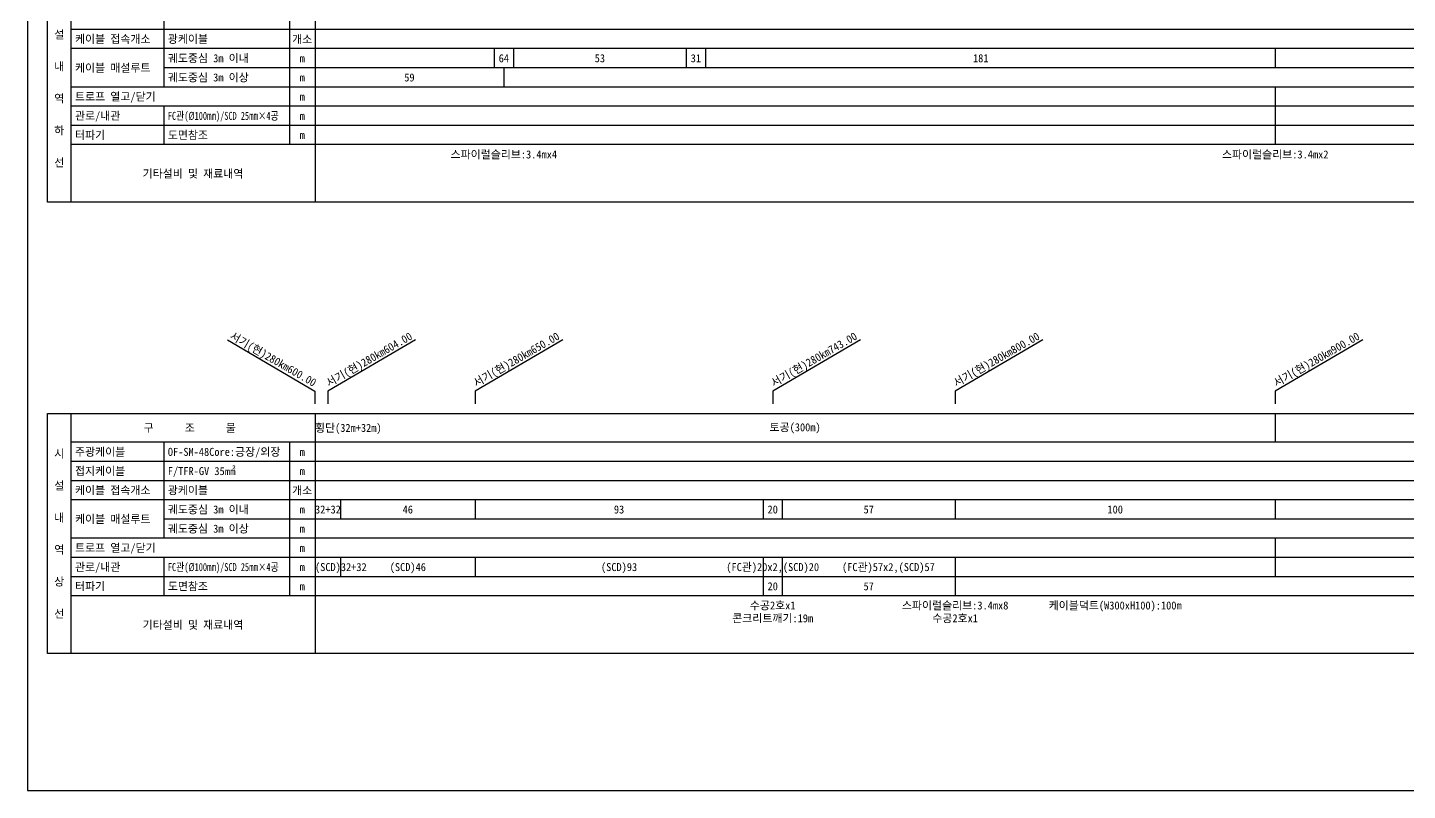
# Model space of a CAD drawing. Header units: millimetres. Extents: x 2406 to 3202, y 1103 to 1810.
# Drawn here: x 2405.9 to 2837, y 1103.1 to 1341.5 of the extents above; entities that cross this region are included whole.
import ezdxf
from ezdxf.enums import TextEntityAlignment as Align
from ezdxf.xclip import XClip

# ---------------------------------------------------------------- set-up
doc = ezdxf.new("R2010")
doc.units = ezdxf.units.MM
doc.header["$LTSCALE"] = 10
doc.header["$MEASUREMENT"] = 0
doc.header["$XCLIPFRAME"] = 2
for name, color, linetype in [('TT-TABL-LIN1', 4, 'Continuous'), ('TT-TABL-LIN2', 1, 'Continuous'), ('TT-TABL-TEX1', 6, 'Continuous'), ('TT-TABL-TEX2', 3, 'Continuous'), ('TZ-BASE', 253, 'Continuous'), ('TZ-LEAL', 1, 'Continuous'), ('TZ-LEAT', 3, 'Continuous')]:
    doc.layers.add(name, color=color, linetype=linetype)
doc.layers.add('TX-PAPR', color=2, linetype='Continuous', plot=False)
doc.styles.get("Standard").update_dxf_attribs({"font": 'GulimChe.ttf'})

# ---------------------------------------------------------------- blocks, each defined once
blk = doc.blocks.new('JD-222')
at = {"layer": 'TZ-BASE'}
for p, q in [((140.2, 15.71), (156.58, -112)), ((178.75, -67.95), (14.43, -112.55))]:
    blk.add_line(p, q, dxfattribs=at)
at = {"layer": 'TZ-BASE', "elevation": 51}
blk.add_lwpolyline([(130.64, -115.14), (138.02, -113.08), (152.11, -109.94), (168.08, -106.12)], dxfattribs=at)
at = {"layer": 'TZ-BASE'}
for points in [[(80.71, -121.18, 45.61), (81.17, -121.02, 45.61), (86.72, -119.73, 45.72), (92.19, -118.91, 45.74), (97.36, -118.17, 45.74), (101.58, -117.54, 45.85), (106.5, -117.06, 45.91), (110.68, -116.38, 46.15), (115.22, -115.25, 46.15), (167.59, -101.69, 46.38)], [(201.61, -104.44, 58.11), (189.8, -107.9, 58.04), (189.38, -108.03, 58.04)]]:
    blk.add_polyline3d(points, dxfattribs=at)
blk.add_text('고속상선 단선구간 종점 EC= 280km744.772', height=3, rotation=97.3083, dxfattribs=at).set_placement((160.26, -109.26))
blk = doc.blocks.new('JD-경부고속하선표_190503')
at = {"layer": 'TT-TABL-LIN1'}
blk.add_lwpolyline([(2, 114), (785.58, 114), (785.58, 39), (2, 39)], close=True, dxfattribs=at)
at = {"layer": 'TT-TABL-LIN2'}
for p, q in [((85.58, 114), (85.58, 39)), ((77.58, 105), (77.58, 57))]:
    blk.add_line(p, q, dxfattribs=at)
for points in [[(9.33, 114), (9.33, 39)], [(38.33, 105), (38.33, 75)], [(785.58, 93), (9.33, 93)], [(785.58, 87), (9.33, 87)], [(785.58, 81), (38.33, 81)], [(785.58, 75), (9.33, 75)], [(785.58, 69), (9.33, 69)], [(38.33, 69), (38.33, 57)], [(785.58, 63), (9.33, 63)], [(785.58, 57), (9.33, 57)]]:
    blk.add_lwpolyline(points, dxfattribs=at)
at = {"layer": 'TT-TABL-TEX1'}
for s, p in [('설', (5.66, 91.5)), ('내', (5.66, 81.5)), ('역', (5.66, 71.5)), ('하', (5.66, 61.5)), ('선', (5.66, 51.5))]:
    blk.add_text(s, height=2.5, rotation=0, dxfattribs=at).set_placement(p, align=Align.MIDDLE)
at = {"layer": 'TT-TABL-TEX2'}
for s, p in [('케이블 접속개소', (10.59, 90)), ('광케이블', (39.59, 90)), ('케이블 매설루트', (10.59, 81)), ('궤도중심 3m 이내', (39.59, 84)), ('궤도중심 3m 이상', (39.59, 78)), ('트로프 열고/닫기', (10.59, 72)), ('관로/내관', (10.59, 66)), ('터파기', (10.59, 60)), ('도면참조', (39.59, 60))]:
    blk.add_text(s, height=2.5, rotation=0, dxfattribs=at).set_placement(p, align=Align.MIDDLE_LEFT)
for s, p in [('개소', (81.58, 90)), ('m', (81.58, 84)), ('m', (81.58, 78)), ('m', (81.58, 72)), ('m', (81.58, 66)), ('m', (81.58, 60)), ('기타설비 및 재료내역', (47.45, 48))]:
    blk.add_text(s, height=2.5, rotation=0, dxfattribs=at).set_placement(p, align=Align.MIDDLE)
at = {"layer": 'TT-TABL-TEX2', "width": 0.8}
blk.add_text('FC관(Ø100㎜)/SCD 25㎜×4공', height=2.5, rotation=0, dxfattribs=at).set_placement((39.59, 66), align=Align.MIDDLE_LEFT)
blk = doc.blocks.new('JD-경부고속상선표_190503')
at = {"layer": 'TT-TABL-LIN1'}
blk.add_lwpolyline([(2, 114), (785.58, 114), (785.58, 39), (2, 39)], close=True, dxfattribs=at)
at = {"layer": 'TT-TABL-LIN2'}
for p, q in [((85.58, 114), (85.58, 39)), ((77.58, 105), (77.58, 57))]:
    blk.add_line(p, q, dxfattribs=at)
for points in [[(9.33, 114), (9.33, 39)], [(785.58, 105), (9.33, 105)], [(38.33, 105), (38.33, 75)], [(785.58, 99), (9.33, 99)], [(785.58, 93), (9.33, 93)], [(785.58, 87), (9.33, 87)], [(785.58, 81), (38.33, 81)], [(785.58, 75), (9.33, 75)], [(785.58, 69), (9.33, 69)], [(38.33, 69), (38.33, 57)], [(785.58, 63), (9.33, 63)], [(785.58, 57), (9.33, 57)]]:
    blk.add_lwpolyline(points, dxfattribs=at)
at = {"layer": 'TT-TABL-TEX1'}
for s, p in [('구      조      물', (46.45, 109.5)), ('시', (5.66, 101.5)), ('설', (5.66, 91.5)), ('내', (5.66, 81.5)), ('역', (5.66, 71.5)), ('상', (5.66, 61.5)), ('선', (5.66, 51.5))]:
    blk.add_text(s, height=2.5, rotation=0, dxfattribs=at).set_placement(p, align=Align.MIDDLE)
at = {"layer": 'TT-TABL-TEX2'}
for s, p in [('주광케이블', (10.59, 102)), ('OF-SM-48Core:긍장/외장', (39.59, 102)), ('접지케이블', (10.59, 96)), ('F/TFR-GV 35㎟', (39.59, 96)), ('케이블 접속개소', (10.59, 90)), ('광케이블', (39.59, 90)), ('케이블 매설루트', (10.59, 81)), ('궤도중심 3m 이내', (39.59, 84)), ('궤도중심 3m 이상', (39.59, 78)), ('트로프 열고/닫기', (10.59, 72)), ('관로/내관', (10.59, 66)), ('터파기', (10.59, 60)), ('도면참조', (39.59, 60))]:
    blk.add_text(s, height=2.5, rotation=0, dxfattribs=at).set_placement(p, align=Align.MIDDLE_LEFT)
for s, p in [('m', (81.58, 102)), ('m', (81.58, 96)), ('m', (81.58, 96)), ('개소', (81.58, 90)), ('m', (81.58, 84)), ('m', (81.58, 78)), ('m', (81.58, 72)), ('m', (81.58, 66)), ('m', (81.58, 60)), ('기타설비 및 재료내역', (47.45, 48))]:
    blk.add_text(s, height=2.5, rotation=0, dxfattribs=at).set_placement(p, align=Align.MIDDLE)
at = {"layer": 'TT-TABL-TEX2', "width": 0.8}
blk.add_text('FC관(Ø100㎜)/SCD 25㎜×4공', height=2.5, rotation=0, dxfattribs=at).set_placement((39.59, 66), align=Align.MIDDLE_LEFT)

msp = doc.modelspace()

# ---------------------------------------------------------------- linework, layer by layer
at = {"layer": 'TX-PAPR'}
msp.add_lwpolyline([(2405.89, 1103.05), (3201.89, 1103.05), (3201.89, 1619.05), (2405.89, 1619.05)], close=True, dxfattribs=at)
at = {"layer": 'TZ-LEAL'}
for points in [[(2551.68, 1334.87), (2551.68, 1328.87)], [(2557.68, 1334.87), (2557.68, 1328.87)], [(2611.68, 1334.87), (2611.68, 1328.87)], [(2617.68, 1334.87), (2617.68, 1328.87)], [(2795.68, 1334.87), (2795.68, 1328.87)], [(2554.68, 1328.87), (2554.68, 1322.87)], [(2795.68, 1322.87), (2795.68, 1316.87)], [(2795.68, 1316.87), (2795.68, 1310.87)], [(2795.68, 1310.87), (2795.68, 1304.87)], [(2468.3, 1243.87), (2495.68, 1227.85), (2495.68, 1223.85)], [(2527.07, 1243.87), (2499.68, 1227.85), (2499.68, 1223.85)], [(2573.07, 1243.87), (2545.68, 1227.85), (2545.68, 1223.85)], [(2666.07, 1243.87), (2638.68, 1227.85), (2638.68, 1223.85)], [(2723.07, 1243.87), (2695.68, 1227.85), (2695.68, 1223.85)], [(2823.07, 1243.87), (2795.68, 1227.85), (2795.68, 1223.85)], [(2795.68, 1220.85), (2795.68, 1211.85)], [(2503.68, 1193.85), (2503.68, 1187.85)], [(2545.68, 1193.85), (2545.68, 1187.85)], [(2635.68, 1193.85), (2635.68, 1187.85)], [(2641.68, 1193.85), (2641.68, 1187.85)], [(2695.68, 1193.85), (2695.68, 1187.85)], [(2795.68, 1193.85), (2795.68, 1187.85)], [(2795.68, 1181.85), (2795.68, 1175.85)], [(2503.68, 1175.85), (2503.68, 1169.85)], [(2545.68, 1175.85), (2545.68, 1169.85)], [(2635.68, 1175.85), (2635.68, 1169.85)], [(2641.68, 1175.85), (2641.68, 1169.85)], [(2695.68, 1175.85), (2695.68, 1169.85)], [(2795.68, 1175.85), (2795.68, 1169.85)], [(2635.68, 1169.85), (2635.68, 1163.85)], [(2641.68, 1169.85), (2641.68, 1163.85)], [(2695.68, 1169.85), (2695.68, 1163.85)]]:
    msp.add_lwpolyline(points, dxfattribs=at)

# ---------------------------------------------------------------- block references
at = {"layer": 'TT-TABL-LIN2'}
for name, p in [('JD-경부고속하선표_190503', (2410.11, 1247.87)), ('JD-경부고속상선표_190503', (2410.11, 1106.85))]:
    msp.add_blockref(name, p, dxfattribs=at)
at = {"layer": 'TZ-BASE'}
ref = msp.add_blockref('JD-222', (2456.44, 1448.12), dxfattribs=at)
XClip(ref).set_block_clipping_path([(8.9051011275, -69.4357209567), (-15.2658876471, 119.0326644973), (184.2449980922, 142.3416943764), (383.1604636192, 167.2458469078), (529.6003272401, 167.3541386802), (672.4431654395, 135.8893160824), (740.0938599939, 108.8227985653), (660.1282351947, -63.5301071477), (611.3286590552, -44.013482977), (509.4697626138, -21.5764315509), (405.0398606937, -21.4981905805), (207.0711708519, -46.2838070994)])

# ---------------------------------------------------------------- texts
at = {"layer": 'TT-TABL-TEX2'}
for s, p in [('64', (2554.68, 1331.87)), ('53', (2584.68, 1331.87)), ('31', (2614.68, 1331.87)), ('181', (2703.68, 1331.87)), ('59', (2525.18, 1325.87)), ('46', (2524.68, 1190.85)), ('93', (2590.68, 1190.85)), ('20', (2638.68, 1190.85)), ('57', (2668.68, 1190.85)), ('100', (2745.68, 1190.85)), ('(SCD)46', (2524.68, 1172.85)), ('(SCD)93', (2590.68, 1172.85)), ('(FC관)20x2,(SCD)20', (2638.68, 1172.85)), ('(FC관)57x2,(SCD)57', (2674.83, 1172.85)), ('20', (2638.68, 1166.85)), ('57', (2668.68, 1166.85)), ('수공2호x1', (2638.68, 1160.85)), ('스파이럴슬리브:3.4mx8', (2695.68, 1160.85)), ('케이블덕트(W300xH100):100m', (2745.68, 1160.85)), ('콘크리트깨기:19m', (2638.68, 1156.85)), ('수공2호x1', (2695.68, 1156.85))]:
    msp.add_text(s, height=2.5, dxfattribs=at).set_placement(p, align=Align.MIDDLE_CENTER)
for s, p in [('스파이럴슬리브:3.4mx4', (2554.68, 1301.87)), ('스파이럴슬리브:3.4mx2', (2795.68, 1301.87)), ('토공(300m)', (2645.68, 1216.35))]:
    msp.add_text(s, height=2.5, dxfattribs=at).set_placement(p, align=Align.MIDDLE)
for s, p in [('횡단(32m+32m)', (2495.68, 1216.35)), ('32+32', (2495.68, 1190.85)), ('(SCD)32+32', (2495.68, 1172.85))]:
    msp.add_text(s, height=2.5, dxfattribs=at).set_placement(p, align=Align.MIDDLE_LEFT)
at = {"layer": 'TZ-LEAT'}
for s, rotation, p in [('서기(현)280km600.00', 330, (2481.99, 1236.75)), ('서기(현)280km604.00', 30, (2513.18, 1236.64)), ('서기(현)280km650.00', 30, (2559.18, 1236.64)), ('서기(현)280km743.00', 30, (2652.18, 1236.64)), ('서기(현)280km800.00', 30, (2709.18, 1236.64)), ('서기(현)280km900.00', 30, (2809.18, 1236.64))]:
    msp.add_text(s, height=2.5, rotation=rotation, dxfattribs=at).set_placement(p, align=Align.CENTER)

doc.saveas('drawing.dxf')
